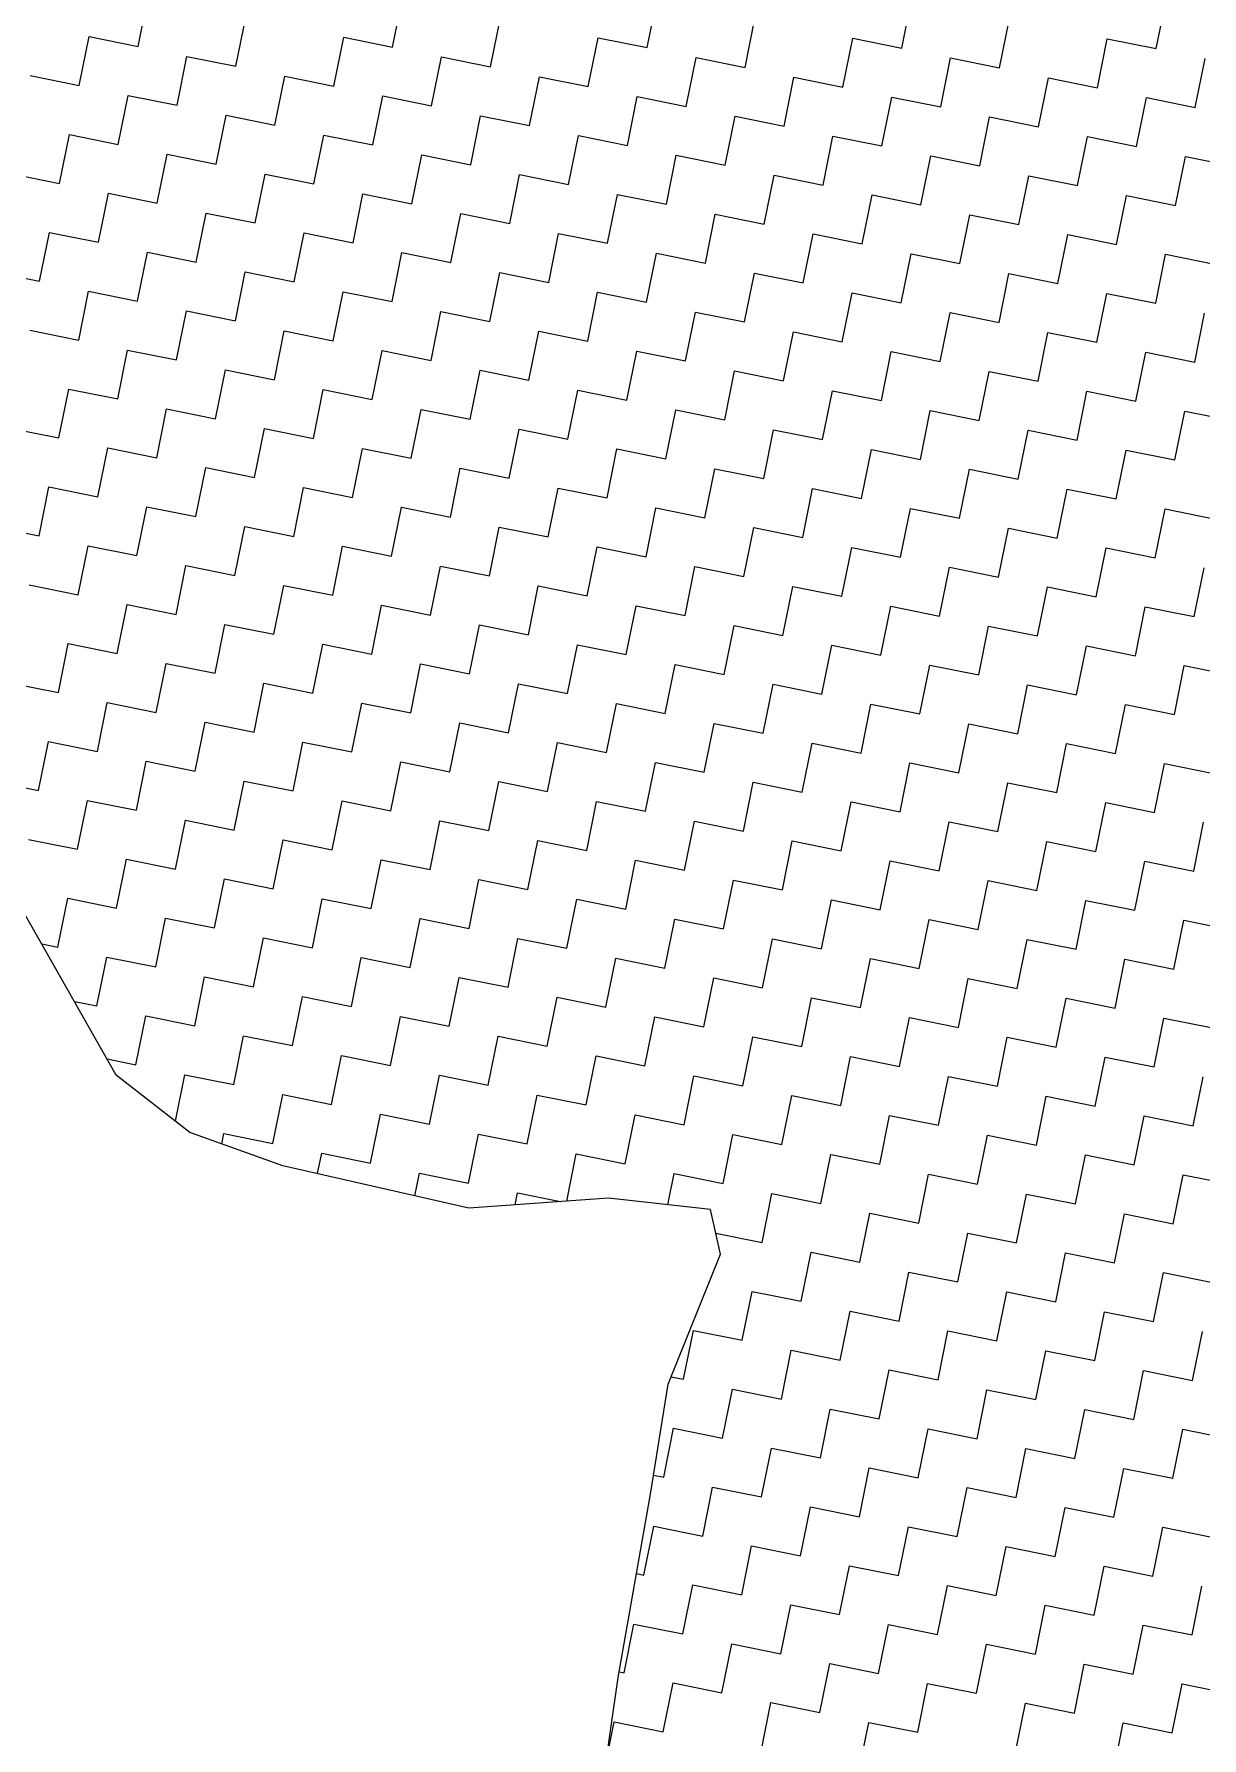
# Model space of a CAD drawing. Header units: metres. Extents: x 278801 to 279668, y 2074665 to 2075564.
# Drawn here: x 279549 to 279585.6, y 2075205.8 to 2075259.2 of the extents above; entities that cross this region are included whole.
import ezdxf

# ---------------------------------------------------------------- set-up
doc = ezdxf.new("R2010")
doc.units = ezdxf.units.M
doc.layers.add('POLY_HATCH', color=12, linetype='Continuous')

msp = doc.modelspace()

# ---------------------------------------------------------------- linework, layer by layer
at = {"layer": 'POLY_HATCH', "linetype": 'Continuous'}
for p, q in [((279552.274, 2075258.81), (279552.584, 2075260.343)), ((279560.246, 2075258.794), (279560.556, 2075260.326)), ((279568.219, 2075258.777), (279568.529, 2075260.309)), ((279576.191, 2075258.76), (279576.501, 2075260.292)), ((279584.164, 2075258.743), (279584.474, 2075260.275)), ((279555.339, 2075258.191), (279555.649, 2075259.723)), ((279563.311, 2075258.174), (279563.621, 2075259.706)), ((279571.284, 2075258.157), (279571.594, 2075259.689)), ((279579.256, 2075258.14), (279579.566, 2075259.672)), ((279550.432, 2075257.588), (279550.741, 2075259.12)), ((279550.741, 2075259.12), (279552.274, 2075258.81)), ((279558.404, 2075257.571), (279558.714, 2075259.103)), ((279558.714, 2075259.103), (279560.246, 2075258.794)), ((279566.376, 2075257.554), (279566.686, 2075259.086)), ((279566.686, 2075259.086), (279568.219, 2075258.777)), ((279574.349, 2075257.537), (279574.659, 2075259.07)), ((279574.659, 2075259.07), (279576.191, 2075258.76)), ((279582.321, 2075257.52), (279582.631, 2075259.053)), ((279582.631, 2075259.053), (279584.164, 2075258.743)), ((279553.497, 2075256.968), (279553.806, 2075258.501)), ((279553.806, 2075258.501), (279555.339, 2075258.191)), ((279561.469, 2075256.951), (279561.779, 2075258.484)), ((279561.779, 2075258.484), (279563.311, 2075258.174)), ((279569.441, 2075256.934), (279569.751, 2075258.467)), ((279569.751, 2075258.467), (279571.284, 2075258.157)), ((279577.414, 2075256.917), (279577.724, 2075258.45)), ((279577.724, 2075258.45), (279579.256, 2075258.14)), ((279585.386, 2075256.9), (279585.696, 2075258.433)), ((279548.899, 2075257.898), (279550.432, 2075257.588)), ((279556.562, 2075256.348), (279556.871, 2075257.881)), ((279556.871, 2075257.881), (279558.404, 2075257.571)), ((279564.534, 2075256.331), (279564.844, 2075257.864)), ((279564.844, 2075257.864), (279566.376, 2075257.554)), ((279572.506, 2075256.314), (279572.816, 2075257.847)), ((279572.816, 2075257.847), (279574.349, 2075257.537)), ((279580.479, 2075256.297), (279580.789, 2075257.83)), ((279580.789, 2075257.83), (279582.321, 2075257.52)), ((279551.654, 2075255.745), (279551.964, 2075257.278)), ((279551.964, 2075257.278), (279553.497, 2075256.968)), ((279559.627, 2075255.728), (279559.936, 2075257.261)), ((279559.936, 2075257.261), (279561.469, 2075256.951)), ((279567.599, 2075255.712), (279567.909, 2075257.244)), ((279567.909, 2075257.244), (279569.441, 2075256.934)), ((279575.571, 2075255.695), (279575.881, 2075257.227)), ((279575.881, 2075257.227), (279577.414, 2075256.917)), ((279583.544, 2075255.678), (279583.854, 2075257.21)), ((279583.854, 2075257.21), (279585.386, 2075256.9)), ((279554.719, 2075255.126), (279555.029, 2075256.658)), ((279555.029, 2075256.658), (279556.562, 2075256.348)), ((279562.692, 2075255.109), (279563.002, 2075256.641)), ((279563.002, 2075256.641), (279564.534, 2075256.331)), ((279570.664, 2075255.092), (279570.974, 2075256.624)), ((279570.974, 2075256.624), (279572.506, 2075256.314)), ((279578.637, 2075255.075), (279578.946, 2075256.607)), ((279578.946, 2075256.607), (279580.479, 2075256.297)), ((279549.812, 2075254.523), (279550.122, 2075256.055)), ((279550.122, 2075256.055), (279551.654, 2075255.745)), ((279557.784, 2075254.506), (279558.094, 2075256.038)), ((279558.094, 2075256.038), (279559.627, 2075255.728)), ((279565.757, 2075254.489), (279566.067, 2075256.021)), ((279566.067, 2075256.021), (279567.599, 2075255.712)), ((279573.729, 2075254.472), (279574.039, 2075256.005)), ((279574.039, 2075256.005), (279575.571, 2075255.695)), ((279581.702, 2075254.455), (279582.011, 2075255.988)), ((279582.011, 2075255.988), (279583.544, 2075255.678)), ((279552.877, 2075253.903), (279553.187, 2075255.436)), ((279553.187, 2075255.436), (279554.719, 2075255.126)), ((279560.849, 2075253.886), (279561.159, 2075255.419)), ((279561.159, 2075255.419), (279562.692, 2075255.109)), ((279568.822, 2075253.869), (279569.132, 2075255.402)), ((279569.132, 2075255.402), (279570.664, 2075255.092)), ((279576.794, 2075253.852), (279577.104, 2075255.385)), ((279577.104, 2075255.385), (279578.637, 2075255.075)), ((279584.767, 2075253.835), (279585.076, 2075255.368)), ((279585.076, 2075255.368), (279586.609, 2075255.058)), ((279548.279, 2075254.833), (279549.812, 2075254.523)), ((279555.942, 2075253.283), (279556.252, 2075254.816)), ((279556.252, 2075254.816), (279557.784, 2075254.506)), ((279563.914, 2075253.266), (279564.224, 2075254.799)), ((279564.224, 2075254.799), (279565.757, 2075254.489)), ((279571.887, 2075253.249), (279572.197, 2075254.782)), ((279572.197, 2075254.782), (279573.729, 2075254.472)), ((279579.859, 2075253.232), (279580.169, 2075254.765)), ((279580.169, 2075254.765), (279581.702, 2075254.455)), ((279551.034, 2075252.68), (279551.344, 2075254.213)), ((279551.344, 2075254.213), (279552.877, 2075253.903)), ((279559.007, 2075252.663), (279559.317, 2075254.196)), ((279559.317, 2075254.196), (279560.849, 2075253.886)), ((279566.979, 2075252.647), (279567.289, 2075254.179)), ((279567.289, 2075254.179), (279568.822, 2075253.869)), ((279574.952, 2075252.63), (279575.262, 2075254.162)), ((279575.262, 2075254.162), (279576.794, 2075253.852)), ((279582.924, 2075252.613), (279583.234, 2075254.145)), ((279583.234, 2075254.145), (279584.767, 2075253.835)), ((279554.099, 2075252.061), (279554.409, 2075253.593)), ((279554.409, 2075253.593), (279555.942, 2075253.283)), ((279562.072, 2075252.044), (279562.382, 2075253.576)), ((279562.382, 2075253.576), (279563.914, 2075253.266)), ((279570.044, 2075252.027), (279570.354, 2075253.559)), ((279570.354, 2075253.559), (279571.887, 2075253.249)), ((279578.017, 2075252.01), (279578.327, 2075253.542)), ((279578.327, 2075253.542), (279579.859, 2075253.232)), ((279549.192, 2075251.458), (279549.502, 2075252.99)), ((279549.502, 2075252.99), (279551.034, 2075252.68)), ((279557.164, 2075251.441), (279557.474, 2075252.973)), ((279557.474, 2075252.973), (279559.007, 2075252.663)), ((279565.137, 2075251.424), (279565.447, 2075252.956)), ((279565.447, 2075252.956), (279566.979, 2075252.647)), ((279573.109, 2075251.407), (279573.419, 2075252.939)), ((279573.419, 2075252.939), (279574.952, 2075252.63)), ((279581.082, 2075251.39), (279581.392, 2075252.923)), ((279581.392, 2075252.923), (279582.924, 2075252.613)), ((279552.257, 2075250.838), (279552.567, 2075252.37)), ((279552.567, 2075252.37), (279554.099, 2075252.061)), ((279560.229, 2075250.821), (279560.539, 2075252.354)), ((279560.539, 2075252.354), (279562.072, 2075252.044)), ((279568.202, 2075250.804), (279568.512, 2075252.337)), ((279568.512, 2075252.337), (279570.044, 2075252.027)), ((279576.174, 2075250.787), (279576.484, 2075252.32)), ((279576.484, 2075252.32), (279578.017, 2075252.01)), ((279584.147, 2075250.77), (279584.457, 2075252.303)), ((279584.457, 2075252.303), (279585.989, 2075251.993)), ((279547.659, 2075251.768), (279549.192, 2075251.458)), ((279555.322, 2075250.218), (279555.632, 2075251.751)), ((279555.632, 2075251.751), (279557.164, 2075251.441)), ((279563.294, 2075250.201), (279563.604, 2075251.734)), ((279563.604, 2075251.734), (279565.137, 2075251.424)), ((279571.267, 2075250.184), (279571.577, 2075251.717)), ((279571.577, 2075251.717), (279573.109, 2075251.407)), ((279579.239, 2075250.167), (279579.549, 2075251.7)), ((279579.549, 2075251.7), (279581.082, 2075251.39)), ((279550.415, 2075249.615), (279550.724, 2075251.148)), ((279550.724, 2075251.148), (279552.257, 2075250.838)), ((279558.387, 2075249.598), (279558.697, 2075251.131)), ((279558.697, 2075251.131), (279560.229, 2075250.821)), ((279566.359, 2075249.582), (279566.669, 2075251.114)), ((279566.669, 2075251.114), (279568.202, 2075250.804)), ((279574.332, 2075249.565), (279574.642, 2075251.097)), ((279574.642, 2075251.097), (279576.174, 2075250.787)), ((279582.304, 2075249.548), (279582.614, 2075251.08)), ((279582.614, 2075251.08), (279584.147, 2075250.77)), ((279553.48, 2075248.996), (279553.79, 2075250.528)), ((279553.79, 2075250.528), (279555.322, 2075250.218)), ((279561.452, 2075248.979), (279561.762, 2075250.511)), ((279561.762, 2075250.511), (279563.294, 2075250.201)), ((279569.425, 2075248.962), (279569.734, 2075250.494)), ((279569.734, 2075250.494), (279571.267, 2075250.184)), ((279577.397, 2075248.945), (279577.707, 2075250.477)), ((279577.707, 2075250.477), (279579.239, 2075250.167)), ((279585.369, 2075248.928), (279585.679, 2075250.46)), ((279548.882, 2075249.925), (279550.415, 2075249.615)), ((279556.545, 2075248.376), (279556.855, 2075249.908)), ((279556.855, 2075249.908), (279558.387, 2075249.598)), ((279564.517, 2075248.359), (279564.827, 2075249.891)), ((279564.827, 2075249.891), (279566.359, 2075249.582)), ((279572.49, 2075248.342), (279572.799, 2075249.874)), ((279572.799, 2075249.874), (279574.332, 2075249.565)), ((279580.462, 2075248.325), (279580.772, 2075249.858)), ((279580.772, 2075249.858), (279582.304, 2075249.548)), ((279551.637, 2075247.773), (279551.947, 2075249.305)), ((279551.947, 2075249.305), (279553.48, 2075248.996)), ((279559.61, 2075247.756), (279559.92, 2075249.289)), ((279559.92, 2075249.289), (279561.452, 2075248.979)), ((279567.582, 2075247.739), (279567.892, 2075249.272)), ((279567.892, 2075249.272), (279569.425, 2075248.962)), ((279575.555, 2075247.722), (279575.864, 2075249.255)), ((279575.864, 2075249.255), (279577.397, 2075248.945)), ((279583.527, 2075247.705), (279583.837, 2075249.238)), ((279583.837, 2075249.238), (279585.369, 2075248.928)), ((279554.702, 2075247.153), (279555.012, 2075248.686)), ((279555.012, 2075248.686), (279556.545, 2075248.376)), ((279562.675, 2075247.136), (279562.985, 2075248.669)), ((279562.985, 2075248.669), (279564.517, 2075248.359)), ((279570.647, 2075247.119), (279570.957, 2075248.652)), ((279570.957, 2075248.652), (279572.49, 2075248.342)), ((279578.62, 2075247.102), (279578.929, 2075248.635)), ((279578.929, 2075248.635), (279580.462, 2075248.325)), ((279549.795, 2075246.55), (279550.105, 2075248.083)), ((279550.105, 2075248.083), (279551.637, 2075247.773)), ((279557.767, 2075246.533), (279558.077, 2075248.066)), ((279558.077, 2075248.066), (279559.61, 2075247.756)), ((279565.74, 2075246.516), (279566.05, 2075248.049)), ((279566.05, 2075248.049), (279567.582, 2075247.739)), ((279573.712, 2075246.5), (279574.022, 2075248.032)), ((279574.022, 2075248.032), (279575.555, 2075247.722)), ((279581.685, 2075246.483), (279581.995, 2075248.015)), ((279581.995, 2075248.015), (279583.527, 2075247.705)), ((279552.86, 2075245.931), (279553.17, 2075247.463)), ((279553.17, 2075247.463), (279554.702, 2075247.153)), ((279560.832, 2075245.914), (279561.142, 2075247.446)), ((279561.142, 2075247.446), (279562.675, 2075247.136)), ((279568.805, 2075245.897), (279569.115, 2075247.429)), ((279569.115, 2075247.429), (279570.647, 2075247.119)), ((279576.777, 2075245.88), (279577.087, 2075247.412)), ((279577.087, 2075247.412), (279578.62, 2075247.102)), ((279584.75, 2075245.863), (279585.06, 2075247.395)), ((279585.06, 2075247.395), (279586.592, 2075247.085)), ((279548.262, 2075246.86), (279549.795, 2075246.55)), ((279555.925, 2075245.311), (279556.235, 2075246.843)), ((279556.235, 2075246.843), (279557.767, 2075246.533)), ((279563.897, 2075245.294), (279564.207, 2075246.826)), ((279564.207, 2075246.826), (279565.74, 2075246.516)), ((279571.87, 2075245.277), (279572.18, 2075246.809)), ((279572.18, 2075246.809), (279573.712, 2075246.5)), ((279579.842, 2075245.26), (279580.152, 2075246.793)), ((279580.152, 2075246.793), (279581.685, 2075246.483)), ((279551.017, 2075244.708), (279551.327, 2075246.24)), ((279551.327, 2075246.24), (279552.86, 2075245.931)), ((279558.99, 2075244.691), (279559.3, 2075246.224)), ((279559.3, 2075246.224), (279560.832, 2075245.914)), ((279566.962, 2075244.674), (279567.272, 2075246.207)), ((279567.272, 2075246.207), (279568.805, 2075245.897)), ((279574.935, 2075244.657), (279575.245, 2075246.19)), ((279575.245, 2075246.19), (279576.777, 2075245.88)), ((279582.907, 2075244.64), (279583.217, 2075246.173)), ((279583.217, 2075246.173), (279584.75, 2075245.863)), ((279554.082, 2075244.088), (279554.392, 2075245.621)), ((279554.392, 2075245.621), (279555.925, 2075245.311)), ((279562.055, 2075244.071), (279562.365, 2075245.604)), ((279562.365, 2075245.604), (279563.897, 2075245.294)), ((279570.027, 2075244.054), (279570.337, 2075245.587)), ((279570.337, 2075245.587), (279571.87, 2075245.277)), ((279578, 2075244.037), (279578.31, 2075245.57)), ((279578.31, 2075245.57), (279579.842, 2075245.26)), ((279549.175, 2075243.485), (279549.485, 2075245.018)), ((279549.485, 2075245.018), (279551.017, 2075244.708)), ((279557.148, 2075243.468), (279557.457, 2075245.001)), ((279557.457, 2075245.001), (279558.99, 2075244.691)), ((279565.12, 2075243.451), (279565.43, 2075244.984)), ((279565.43, 2075244.984), (279566.962, 2075244.674)), ((279573.092, 2075243.435), (279573.402, 2075244.967)), ((279573.402, 2075244.967), (279574.935, 2075244.657)), ((279581.065, 2075243.418), (279581.375, 2075244.95)), ((279581.375, 2075244.95), (279582.907, 2075244.64)), ((279552.24, 2075242.866), (279552.55, 2075244.398)), ((279552.55, 2075244.398), (279554.082, 2075244.088)), ((279560.213, 2075242.849), (279560.522, 2075244.381)), ((279560.522, 2075244.381), (279562.055, 2075244.071)), ((279568.185, 2075242.832), (279568.495, 2075244.364)), ((279568.495, 2075244.364), (279570.027, 2075244.054)), ((279576.157, 2075242.815), (279576.467, 2075244.347)), ((279576.467, 2075244.347), (279578, 2075244.037)), ((279584.13, 2075242.798), (279584.44, 2075244.33)), ((279584.44, 2075244.33), (279585.972, 2075244.02)), ((279547.643, 2075243.795), (279549.175, 2075243.485)), ((279555.305, 2075242.246), (279555.615, 2075243.778)), ((279555.615, 2075243.778), (279557.148, 2075243.468)), ((279563.278, 2075242.229), (279563.587, 2075243.761)), ((279563.587, 2075243.761), (279565.12, 2075243.451)), ((279571.25, 2075242.212), (279571.56, 2075243.744)), ((279571.56, 2075243.744), (279573.092, 2075243.435)), ((279579.222, 2075242.195), (279579.532, 2075243.727)), ((279579.532, 2075243.727), (279581.065, 2075243.418)), ((279550.398, 2075241.643), (279550.708, 2075243.175)), ((279550.708, 2075243.175), (279552.24, 2075242.866)), ((279558.37, 2075241.626), (279558.68, 2075243.159)), ((279558.68, 2075243.159), (279560.213, 2075242.849)), ((279566.343, 2075241.609), (279566.652, 2075243.142)), ((279566.652, 2075243.142), (279568.185, 2075242.832)), ((279574.315, 2075241.592), (279574.625, 2075243.125)), ((279574.625, 2075243.125), (279576.157, 2075242.815)), ((279582.287, 2075241.575), (279582.597, 2075243.108)), ((279582.597, 2075243.108), (279584.13, 2075242.798)), ((279553.463, 2075241.023), (279553.773, 2075242.556)), ((279553.773, 2075242.556), (279555.305, 2075242.246)), ((279561.435, 2075241.006), (279561.745, 2075242.539)), ((279561.745, 2075242.539), (279563.278, 2075242.229)), ((279569.408, 2075240.989), (279569.717, 2075242.522)), ((279569.717, 2075242.522), (279571.25, 2075242.212)), ((279577.38, 2075240.972), (279577.69, 2075242.505)), ((279577.69, 2075242.505), (279579.222, 2075242.195)), ((279585.352, 2075240.955), (279585.662, 2075242.488)), ((279548.865, 2075241.953), (279550.398, 2075241.643)), ((279556.528, 2075240.403), (279556.838, 2075241.936)), ((279556.838, 2075241.936), (279558.37, 2075241.626)), ((279564.5, 2075240.386), (279564.81, 2075241.919)), ((279564.81, 2075241.919), (279566.343, 2075241.609)), ((279572.473, 2075240.37), (279572.783, 2075241.902)), ((279572.783, 2075241.902), (279574.315, 2075241.592)), ((279580.445, 2075240.353), (279580.755, 2075241.885)), ((279580.755, 2075241.885), (279582.287, 2075241.575)), ((279551.62, 2075239.801), (279551.93, 2075241.333)), ((279551.93, 2075241.333), (279553.463, 2075241.023)), ((279559.593, 2075239.784), (279559.903, 2075241.316)), ((279559.903, 2075241.316), (279561.435, 2075241.006)), ((279567.565, 2075239.767), (279567.875, 2075241.299)), ((279567.875, 2075241.299), (279569.408, 2075240.989)), ((279575.538, 2075239.75), (279575.848, 2075241.282)), ((279575.848, 2075241.282), (279577.38, 2075240.972)), ((279583.51, 2075239.733), (279583.82, 2075241.265)), ((279583.82, 2075241.265), (279585.352, 2075240.955)), ((279554.685, 2075239.181), (279554.995, 2075240.713)), ((279554.995, 2075240.713), (279556.528, 2075240.403)), ((279562.658, 2075239.164), (279562.968, 2075240.696)), ((279562.968, 2075240.696), (279564.5, 2075240.386)), ((279570.63, 2075239.147), (279570.94, 2075240.679)), ((279570.94, 2075240.679), (279572.473, 2075240.37)), ((279578.603, 2075239.13), (279578.913, 2075240.662)), ((279578.913, 2075240.662), (279580.445, 2075240.353)), ((279549.778, 2075238.578), (279550.088, 2075240.11)), ((279550.088, 2075240.11), (279551.62, 2075239.801)), ((279557.75, 2075238.561), (279558.06, 2075240.093)), ((279558.06, 2075240.093), (279559.593, 2075239.784)), ((279565.723, 2075238.544), (279566.033, 2075240.077)), ((279566.033, 2075240.077), (279567.565, 2075239.767)), ((279573.695, 2075238.527), (279574.005, 2075240.06)), ((279574.005, 2075240.06), (279575.538, 2075239.75)), ((279581.668, 2075238.51), (279581.978, 2075240.043)), ((279581.978, 2075240.043), (279583.51, 2075239.733)), ((279552.843, 2075237.958), (279553.153, 2075239.491)), ((279553.153, 2075239.491), (279554.685, 2075239.181)), ((279560.815, 2075237.941), (279561.125, 2075239.474)), ((279561.125, 2075239.474), (279562.658, 2075239.164)), ((279568.788, 2075237.924), (279569.098, 2075239.457)), ((279569.098, 2075239.457), (279570.63, 2075239.147)), ((279576.76, 2075237.907), (279577.07, 2075239.44)), ((279577.07, 2075239.44), (279578.603, 2075239.13)), ((279584.733, 2075237.89), (279585.043, 2075239.423)), ((279585.043, 2075239.423), (279586.575, 2075239.113)), ((279548.245, 2075238.888), (279549.778, 2075238.578)), ((279555.908, 2075237.338), (279556.218, 2075238.871)), ((279556.218, 2075238.871), (279557.75, 2075238.561)), ((279563.88, 2075237.321), (279564.19, 2075238.854)), ((279564.19, 2075238.854), (279565.723, 2075238.544)), ((279571.853, 2075237.304), (279572.163, 2075238.837)), ((279572.163, 2075238.837), (279573.695, 2075238.527)), ((279579.825, 2075237.288), (279580.135, 2075238.82)), ((279580.135, 2075238.82), (279581.668, 2075238.51)), ((279551.001, 2075236.735), (279551.31, 2075238.268)), ((279551.31, 2075238.268), (279552.843, 2075237.958)), ((279558.973, 2075236.719), (279559.283, 2075238.251)), ((279559.283, 2075238.251), (279560.815, 2075237.941)), ((279566.945, 2075236.702), (279567.255, 2075238.234)), ((279567.255, 2075238.234), (279568.788, 2075237.924)), ((279574.918, 2075236.685), (279575.228, 2075238.217)), ((279575.228, 2075238.217), (279576.76, 2075237.907)), ((279582.89, 2075236.668), (279583.2, 2075238.2)), ((279583.2, 2075238.2), (279584.733, 2075237.89)), ((279554.066, 2075236.116), (279554.375, 2075237.648)), ((279554.375, 2075237.648), (279555.908, 2075237.338)), ((279562.038, 2075236.099), (279562.348, 2075237.631)), ((279562.348, 2075237.631), (279563.88, 2075237.321)), ((279570.01, 2075236.082), (279570.32, 2075237.614)), ((279570.32, 2075237.614), (279571.853, 2075237.304)), ((279577.983, 2075236.065), (279578.293, 2075237.597)), ((279578.293, 2075237.597), (279579.825, 2075237.288)), ((279549.158, 2075235.513), (279549.468, 2075237.045)), ((279549.468, 2075237.045), (279551.001, 2075236.735)), ((279557.131, 2075235.496), (279557.44, 2075237.028)), ((279557.44, 2075237.028), (279558.973, 2075236.719)), ((279565.103, 2075235.479), (279565.413, 2075237.012)), ((279565.413, 2075237.012), (279566.945, 2075236.702)), ((279573.075, 2075235.462), (279573.385, 2075236.995)), ((279573.385, 2075236.995), (279574.918, 2075236.685)), ((279581.048, 2075235.445), (279581.358, 2075236.978)), ((279581.358, 2075236.978), (279582.89, 2075236.668)), ((279552.223, 2075234.893), (279552.533, 2075236.426)), ((279552.533, 2075236.426), (279554.066, 2075236.116)), ((279560.196, 2075234.876), (279560.505, 2075236.409)), ((279560.505, 2075236.409), (279562.038, 2075236.099)), ((279568.168, 2075234.859), (279568.478, 2075236.392)), ((279568.478, 2075236.392), (279570.01, 2075236.082)), ((279576.14, 2075234.842), (279576.45, 2075236.375)), ((279576.45, 2075236.375), (279577.983, 2075236.065)), ((279584.113, 2075234.825), (279584.423, 2075236.358)), ((279584.423, 2075236.358), (279585.955, 2075236.048)), ((279547.626, 2075235.823), (279549.158, 2075235.513)), ((279555.288, 2075234.273), (279555.598, 2075235.806)), ((279555.598, 2075235.806), (279557.131, 2075235.496)), ((279563.261, 2075234.256), (279563.571, 2075235.789)), ((279563.571, 2075235.789), (279565.103, 2075235.479)), ((279571.233, 2075234.239), (279571.543, 2075235.772)), ((279571.543, 2075235.772), (279573.075, 2075235.462)), ((279579.206, 2075234.223), (279579.515, 2075235.755)), ((279579.515, 2075235.755), (279581.048, 2075235.445)), ((279550.381, 2075233.67), (279550.691, 2075235.203)), ((279550.691, 2075235.203), (279552.223, 2075234.893)), ((279558.353, 2075233.654), (279558.663, 2075235.186)), ((279558.663, 2075235.186), (279560.196, 2075234.876)), ((279566.326, 2075233.637), (279566.636, 2075235.169)), ((279566.636, 2075235.169), (279568.168, 2075234.859)), ((279574.298, 2075233.62), (279574.608, 2075235.152)), ((279574.608, 2075235.152), (279576.14, 2075234.842)), ((279582.271, 2075233.603), (279582.58, 2075235.135)), ((279582.58, 2075235.135), (279584.113, 2075234.825)), ((279553.446, 2075233.051), (279553.756, 2075234.583)), ((279553.756, 2075234.583), (279555.288, 2075234.273)), ((279561.418, 2075233.034), (279561.728, 2075234.566)), ((279561.728, 2075234.566), (279563.261, 2075234.256)), ((279569.391, 2075233.017), (279569.701, 2075234.549)), ((279569.701, 2075234.549), (279571.233, 2075234.239)), ((279577.363, 2075233), (279577.673, 2075234.532)), ((279577.673, 2075234.532), (279579.206, 2075234.223)), ((279585.336, 2075232.983), (279585.645, 2075234.516)), ((279548.848, 2075233.98), (279550.381, 2075233.67)), ((279556.511, 2075232.431), (279556.821, 2075233.963)), ((279556.821, 2075233.963), (279558.353, 2075233.654)), ((279564.483, 2075232.414), (279564.793, 2075233.947)), ((279564.793, 2075233.947), (279566.326, 2075233.637)), ((279572.456, 2075232.397), (279572.766, 2075233.93)), ((279572.766, 2075233.93), (279574.298, 2075233.62)), ((279580.428, 2075232.38), (279580.738, 2075233.913)), ((279580.738, 2075233.913), (279582.271, 2075233.603)), ((279551.603, 2075231.828), (279551.913, 2075233.361)), ((279551.913, 2075233.361), (279553.446, 2075233.051)), ((279559.576, 2075231.811), (279559.886, 2075233.344)), ((279559.886, 2075233.344), (279561.418, 2075233.034)), ((279567.548, 2075231.794), (279567.858, 2075233.327)), ((279567.858, 2075233.327), (279569.391, 2075233.017)), ((279575.521, 2075231.777), (279575.831, 2075233.31)), ((279575.831, 2075233.31), (279577.363, 2075233)), ((279583.493, 2075231.76), (279583.803, 2075233.293)), ((279583.803, 2075233.293), (279585.336, 2075232.983)), ((279554.668, 2075231.208), (279554.978, 2075232.741)), ((279554.978, 2075232.741), (279556.511, 2075232.431)), ((279562.641, 2075231.191), (279562.951, 2075232.724)), ((279562.951, 2075232.724), (279564.483, 2075232.414)), ((279570.613, 2075231.174), (279570.923, 2075232.707)), ((279570.923, 2075232.707), (279572.456, 2075232.397)), ((279578.586, 2075231.158), (279578.896, 2075232.69)), ((279578.896, 2075232.69), (279580.428, 2075232.38)), ((279549.761, 2075230.605), (279550.071, 2075232.138)), ((279550.071, 2075232.138), (279551.603, 2075231.828)), ((279557.733, 2075230.589), (279558.043, 2075232.121)), ((279558.043, 2075232.121), (279559.576, 2075231.811)), ((279565.706, 2075230.572), (279566.016, 2075232.104)), ((279566.016, 2075232.104), (279567.548, 2075231.794)), ((279573.678, 2075230.555), (279573.988, 2075232.087)), ((279573.988, 2075232.087), (279575.521, 2075231.777)), ((279581.651, 2075230.538), (279581.961, 2075232.07)), ((279581.961, 2075232.07), (279583.493, 2075231.76)), ((279552.826, 2075229.986), (279553.136, 2075231.518)), ((279553.136, 2075231.518), (279554.668, 2075231.208)), ((279560.798, 2075229.969), (279561.108, 2075231.501)), ((279561.108, 2075231.501), (279562.641, 2075231.191)), ((279568.771, 2075229.952), (279569.081, 2075231.484)), ((279569.081, 2075231.484), (279570.613, 2075231.174)), ((279576.743, 2075229.935), (279577.053, 2075231.467)), ((279577.053, 2075231.467), (279578.586, 2075231.158)), ((279584.716, 2075229.918), (279585.026, 2075231.45)), ((279585.026, 2075231.45), (279586.558, 2075231.141)), ((279549.258, 2075230.707), (279549.761, 2075230.605)), ((279555.891, 2075229.366), (279556.201, 2075230.898)), ((279556.201, 2075230.898), (279557.733, 2075230.589)), ((279563.863, 2075229.349), (279564.173, 2075230.881)), ((279564.173, 2075230.881), (279565.706, 2075230.572)), ((279571.836, 2075229.332), (279572.146, 2075230.865)), ((279572.146, 2075230.865), (279573.678, 2075230.555)), ((279579.808, 2075229.315), (279580.118, 2075230.848)), ((279580.118, 2075230.848), (279581.651, 2075230.538)), ((279550.984, 2075228.763), (279551.293, 2075230.296)), ((279551.293, 2075230.296), (279552.826, 2075229.986)), ((279558.956, 2075228.746), (279559.266, 2075230.279)), ((279559.266, 2075230.279), (279560.798, 2075229.969)), ((279566.928, 2075228.729), (279567.238, 2075230.262)), ((279567.238, 2075230.262), (279568.771, 2075229.952)), ((279574.901, 2075228.712), (279575.211, 2075230.245)), ((279575.211, 2075230.245), (279576.743, 2075229.935)), ((279582.873, 2075228.695), (279583.183, 2075230.228)), ((279583.183, 2075230.228), (279584.716, 2075229.918)), ((279554.049, 2075228.143), (279554.359, 2075229.676)), ((279554.359, 2075229.676), (279555.891, 2075229.366)), ((279562.021, 2075228.126), (279562.331, 2075229.659)), ((279562.331, 2075229.659), (279563.863, 2075229.349)), ((279569.994, 2075228.109), (279570.303, 2075229.642)), ((279570.303, 2075229.642), (279571.836, 2075229.332)), ((279577.966, 2075228.092), (279578.276, 2075229.625)), ((279578.276, 2075229.625), (279579.808, 2075229.315)), ((279557.114, 2075227.523), (279557.424, 2075229.056)), ((279557.424, 2075229.056), (279558.956, 2075228.746)), ((279550.282, 2075228.905), (279550.984, 2075228.763)), ((279565.086, 2075227.507), (279565.396, 2075229.039)), ((279565.396, 2075229.039), (279566.928, 2075228.729)), ((279573.059, 2075227.49), (279573.368, 2075229.022)), ((279573.368, 2075229.022), (279574.901, 2075228.712)), ((279581.031, 2075227.473), (279581.341, 2075229.005)), ((279581.341, 2075229.005), (279582.873, 2075228.695)), ((279552.206, 2075226.921), (279552.516, 2075228.453)), ((279552.516, 2075228.453), (279554.049, 2075228.143)), ((279560.179, 2075226.904), (279560.489, 2075228.436)), ((279560.489, 2075228.436), (279562.021, 2075228.126)), ((279568.151, 2075226.887), (279568.461, 2075228.419)), ((279568.461, 2075228.419), (279569.994, 2075228.109)), ((279576.124, 2075226.87), (279576.433, 2075228.402)), ((279576.433, 2075228.402), (279577.966, 2075228.092)), ((279584.096, 2075226.853), (279584.406, 2075228.385)), ((279584.406, 2075228.385), (279585.938, 2075228.076)), ((279555.271, 2075226.301), (279555.581, 2075227.833)), ((279555.581, 2075227.833), (279557.114, 2075227.523)), ((279563.244, 2075226.284), (279563.554, 2075227.816)), ((279563.554, 2075227.816), (279565.086, 2075227.507)), ((279571.216, 2075226.267), (279571.526, 2075227.8)), ((279571.526, 2075227.8), (279573.059, 2075227.49)), ((279579.189, 2075226.25), (279579.498, 2075227.783)), ((279579.498, 2075227.783), (279581.031, 2075227.473)), ((279551.306, 2075227.103), (279552.206, 2075226.921)), ((279558.336, 2075225.681), (279558.646, 2075227.214)), ((279558.646, 2075227.214), (279560.179, 2075226.904)), ((279566.309, 2075225.664), (279566.619, 2075227.197)), ((279566.619, 2075227.197), (279568.151, 2075226.887)), ((279574.281, 2075225.647), (279574.591, 2075227.18)), ((279574.591, 2075227.18), (279576.124, 2075226.87)), ((279582.254, 2075225.63), (279582.563, 2075227.163)), ((279582.563, 2075227.163), (279584.096, 2075226.853)), ((279553.444, 2075225.153), (279553.739, 2075226.611)), ((279553.739, 2075226.611), (279555.271, 2075226.301)), ((279561.401, 2075225.061), (279561.711, 2075226.594)), ((279561.711, 2075226.594), (279563.244, 2075226.284)), ((279569.374, 2075225.044), (279569.684, 2075226.577)), ((279569.684, 2075226.577), (279571.216, 2075226.267)), ((279577.346, 2075225.027), (279577.656, 2075226.56)), ((279577.656, 2075226.56), (279579.189, 2075226.25)), ((279585.319, 2075225.011), (279585.629, 2075226.543)), ((279556.494, 2075224.458), (279556.804, 2075225.991)), ((279556.804, 2075225.991), (279558.336, 2075225.681)), ((279564.466, 2075224.442), (279564.776, 2075225.974)), ((279564.776, 2075225.974), (279566.309, 2075225.664)), ((279572.439, 2075224.425), (279572.749, 2075225.957)), ((279572.749, 2075225.957), (279574.281, 2075225.647)), ((279580.411, 2075224.408), (279580.721, 2075225.94)), ((279580.721, 2075225.94), (279582.254, 2075225.63)), ((279559.559, 2075223.839), (279559.869, 2075225.371)), ((279559.869, 2075225.371), (279561.401, 2075225.061)), ((279567.531, 2075223.822), (279567.841, 2075225.354)), ((279567.841, 2075225.354), (279569.374, 2075225.044)), ((279575.504, 2075223.805), (279575.814, 2075225.337)), ((279575.814, 2075225.337), (279577.346, 2075225.027)), ((279583.476, 2075223.788), (279583.786, 2075225.32)), ((279583.786, 2075225.32), (279585.319, 2075225.011)), ((279554.896, 2075224.443), (279554.961, 2075224.768)), ((279554.961, 2075224.768), (279556.494, 2075224.458)), ((279562.624, 2075223.219), (279562.934, 2075224.751)), ((279562.934, 2075224.751), (279564.466, 2075224.442)), ((279570.596, 2075223.202), (279570.906, 2075224.735)), ((279570.906, 2075224.735), (279572.439, 2075224.425)), ((279578.569, 2075223.185), (279578.879, 2075224.718)), ((279578.879, 2075224.718), (279580.411, 2075224.408)), ((279557.898, 2075223.515), (279558.026, 2075224.149)), ((279558.026, 2075224.149), (279559.559, 2075223.839)), ((279565.699, 2075222.65), (279565.999, 2075224.132)), ((279565.999, 2075224.132), (279567.531, 2075223.822)), ((279573.661, 2075222.582), (279573.971, 2075224.115)), ((279573.971, 2075224.115), (279575.504, 2075223.805)), ((279581.634, 2075222.565), (279581.944, 2075224.098)), ((279581.944, 2075224.098), (279583.476, 2075223.788)), ((279560.948, 2075222.82), (279561.091, 2075223.529)), ((279561.091, 2075223.529), (279562.624, 2075223.219)), ((279568.867, 2075222.537), (279569.064, 2075223.512)), ((279569.064, 2075223.512), (279570.596, 2075223.202)), ((279576.726, 2075221.962), (279577.036, 2075223.495)), ((279577.036, 2075223.495), (279578.569, 2075223.185)), ((279584.699, 2075221.946), (279585.009, 2075223.478)), ((279585.009, 2075223.478), (279586.541, 2075223.168)), ((279564.081, 2075222.537), (279564.156, 2075222.909)), ((279564.156, 2075222.909), (279565.506, 2075222.636)), ((279571.819, 2075221.36), (279572.129, 2075222.892)), ((279572.129, 2075222.892), (279573.661, 2075222.582)), ((279579.791, 2075221.343), (279580.101, 2075222.875)), ((279580.101, 2075222.875), (279581.634, 2075222.565)), ((279574.884, 2075220.74), (279575.194, 2075222.272)), ((279575.194, 2075222.272), (279576.726, 2075221.962)), ((279582.856, 2075220.723), (279583.166, 2075222.255)), ((279583.166, 2075222.255), (279584.699, 2075221.946)), ((279570.368, 2075221.653), (279571.819, 2075221.36)), ((279577.949, 2075220.12), (279578.259, 2075221.653)), ((279578.259, 2075221.653), (279579.791, 2075221.343)), ((279573.042, 2075219.517), (279573.352, 2075221.05)), ((279573.352, 2075221.05), (279574.884, 2075220.74)), ((279581.014, 2075219.5), (279581.324, 2075221.033)), ((279581.324, 2075221.033), (279582.856, 2075220.723)), ((279576.107, 2075218.897), (279576.417, 2075220.43)), ((279576.417, 2075220.43), (279577.949, 2075220.12)), ((279584.079, 2075218.881), (279584.389, 2075220.413)), ((279584.389, 2075220.413), (279585.921, 2075220.103)), ((279571.199, 2075218.295), (279571.509, 2075219.827)), ((279571.509, 2075219.827), (279573.042, 2075219.517)), ((279579.172, 2075218.278), (279579.482, 2075219.81)), ((279579.482, 2075219.81), (279581.014, 2075219.5)), ((279574.264, 2075217.675), (279574.574, 2075219.207)), ((279574.574, 2075219.207), (279576.107, 2075218.897)), ((279582.237, 2075217.658), (279582.547, 2075219.19)), ((279582.547, 2075219.19), (279584.079, 2075218.881)), ((279569.357, 2075217.072), (279569.667, 2075218.604)), ((279569.667, 2075218.604), (279571.199, 2075218.295)), ((279577.329, 2075217.055), (279577.639, 2075218.588)), ((279577.639, 2075218.588), (279579.172, 2075218.278)), ((279585.302, 2075217.038), (279585.612, 2075218.571)), ((279572.422, 2075216.452), (279572.732, 2075217.985)), ((279572.732, 2075217.985), (279574.264, 2075217.675)), ((279580.394, 2075216.435), (279580.704, 2075217.968)), ((279580.704, 2075217.968), (279582.237, 2075217.658)), ((279575.487, 2075215.832), (279575.797, 2075217.365)), ((279575.797, 2075217.365), (279577.329, 2075217.055)), ((279583.459, 2075215.815), (279583.769, 2075217.348)), ((279583.769, 2075217.348), (279585.302, 2075217.038)), ((279568.968, 2075217.151), (279569.357, 2075217.072)), ((279570.579, 2075215.23), (279570.889, 2075216.762)), ((279570.889, 2075216.762), (279572.422, 2075216.452)), ((279578.552, 2075215.213), (279578.862, 2075216.745)), ((279578.862, 2075216.745), (279580.394, 2075216.435)), ((279573.644, 2075214.61), (279573.954, 2075216.142)), ((279573.954, 2075216.142), (279575.487, 2075215.832)), ((279581.617, 2075214.593), (279581.927, 2075216.125)), ((279581.927, 2075216.125), (279583.459, 2075215.815)), ((279568.737, 2075214.007), (279569.047, 2075215.539)), ((279569.047, 2075215.539), (279570.579, 2075215.23)), ((279576.709, 2075213.99), (279577.019, 2075215.523)), ((279577.019, 2075215.523), (279578.552, 2075215.213)), ((279584.682, 2075213.973), (279584.992, 2075215.506)), ((279584.992, 2075215.506), (279586.524, 2075215.196)), ((279571.802, 2075213.387), (279572.112, 2075214.92)), ((279572.112, 2075214.92), (279573.644, 2075214.61)), ((279579.775, 2075213.37), (279580.084, 2075214.903)), ((279580.084, 2075214.903), (279581.617, 2075214.593)), ((279574.867, 2075212.767), (279575.177, 2075214.3)), ((279575.177, 2075214.3), (279576.709, 2075213.99)), ((279582.84, 2075212.75), (279583.149, 2075214.283)), ((279583.149, 2075214.283), (279584.682, 2075213.973)), ((279568.422, 2075214.071), (279568.737, 2075214.007)), ((279569.96, 2075212.165), (279570.27, 2075213.697)), ((279570.27, 2075213.697), (279571.802, 2075213.387)), ((279577.932, 2075212.148), (279578.242, 2075213.68)), ((279578.242, 2075213.68), (279579.775, 2075213.37)), ((279573.025, 2075211.545), (279573.335, 2075213.077)), ((279573.335, 2075213.077), (279574.867, 2075212.767)), ((279580.997, 2075211.528), (279581.307, 2075213.06)), ((279581.307, 2075213.06), (279582.84, 2075212.75)), ((279568.117, 2075210.942), (279568.427, 2075212.474)), ((279568.427, 2075212.474), (279569.96, 2075212.165)), ((279576.09, 2075210.925), (279576.4, 2075212.457)), ((279576.4, 2075212.457), (279577.932, 2075212.148)), ((279584.062, 2075210.908), (279584.372, 2075212.441)), ((279584.372, 2075212.441), (279585.905, 2075212.131)), ((279571.182, 2075210.322), (279571.492, 2075211.855)), ((279571.492, 2075211.855), (279573.025, 2075211.545)), ((279579.155, 2075210.305), (279579.465, 2075211.838)), ((279579.465, 2075211.838), (279580.997, 2075211.528)), ((279567.889, 2075210.988), (279568.117, 2075210.942)), ((279574.247, 2075209.702), (279574.557, 2075211.235)), ((279574.557, 2075211.235), (279576.09, 2075210.925)), ((279582.22, 2075209.685), (279582.53, 2075211.218)), ((279582.53, 2075211.218), (279584.062, 2075210.908)), ((279569.34, 2075209.1), (279569.65, 2075210.632)), ((279569.65, 2075210.632), (279571.182, 2075210.322)), ((279577.312, 2075209.083), (279577.622, 2075210.615)), ((279577.622, 2075210.615), (279579.155, 2075210.305)), ((279585.285, 2075209.066), (279585.595, 2075210.598)), ((279572.405, 2075208.48), (279572.715, 2075210.012)), ((279572.715, 2075210.012), (279574.247, 2075209.702)), ((279580.377, 2075208.463), (279580.687, 2075209.995)), ((279580.687, 2075209.995), (279582.22, 2075209.685)), ((279567.497, 2075207.877), (279567.807, 2075209.409)), ((279567.807, 2075209.409), (279569.34, 2075209.1)), ((279575.47, 2075207.86), (279575.78, 2075209.392)), ((279575.78, 2075209.392), (279577.312, 2075209.083)), ((279583.442, 2075207.843), (279583.752, 2075209.376)), ((279583.752, 2075209.376), (279585.285, 2075209.066)), ((279570.563, 2075207.257), (279570.872, 2075208.79)), ((279570.872, 2075208.79), (279572.405, 2075208.48)), ((279578.535, 2075207.24), (279578.845, 2075208.773)), ((279578.845, 2075208.773), (279580.377, 2075208.463)), ((279567.346, 2075207.908), (279567.497, 2075207.877)), ((279573.628, 2075206.637), (279573.937, 2075208.17)), ((279573.937, 2075208.17), (279575.47, 2075207.86)), ((279581.6, 2075206.62), (279581.91, 2075208.153)), ((279581.91, 2075208.153), (279583.442, 2075207.843)), ((279568.72, 2075206.034), (279569.03, 2075207.567)), ((279569.03, 2075207.567), (279570.563, 2075207.257)), ((279576.693, 2075206.018), (279577.002, 2075207.55)), ((279577.002, 2075207.55), (279578.535, 2075207.24)), ((279584.665, 2075206.001), (279584.975, 2075207.533)), ((279584.975, 2075207.533), (279586.507, 2075207.223)), ((279571.785, 2075205.415), (279572.095, 2075206.947)), ((279572.095, 2075206.947), (279573.628, 2075206.637)), ((279579.758, 2075205.398), (279580.067, 2075206.93)), ((279580.067, 2075206.93), (279581.6, 2075206.62)), ((279566.913, 2075204.985), (279567.188, 2075206.344)), ((279567.188, 2075206.344), (279568.72, 2075206.034)), ((279574.85, 2075204.795), (279575.16, 2075206.327)), ((279575.16, 2075206.327), (279576.693, 2075206.018)), ((279582.823, 2075204.778), (279583.132, 2075206.311)), ((279583.132, 2075206.311), (279584.665, 2075206.001))]:
    msp.add_line(p, q, dxfattribs=at)
at = {"layer": 'POLY_HATCH'}
for p, q in [((279549.4, 2075230.459), (279547.863, 2075233.145)), ((279551.591, 2075226.6), (279549.4, 2075230.459)), ((279553.901, 2075224.796), (279551.591, 2075226.6)), ((279556.812, 2075223.762), (279553.901, 2075224.796)), ((279562.635, 2075222.436), (279556.812, 2075223.762)), ((279567.006, 2075222.741), (279562.635, 2075222.436)), ((279570.204, 2075222.391), (279567.006, 2075222.741)), ((279570.515, 2075220.991), (279570.204, 2075222.391)), ((279568.877, 2075216.924), (279570.515, 2075220.991)), ((279568.327, 2075213.471), (279568.877, 2075216.924)), ((279567.316, 2075207.735), (279568.327, 2075213.471)), ((279566.534, 2075202.399), (279567.316, 2075207.735))]:
    msp.add_line(p, q, dxfattribs=at)

doc.saveas('drawing.dxf')
